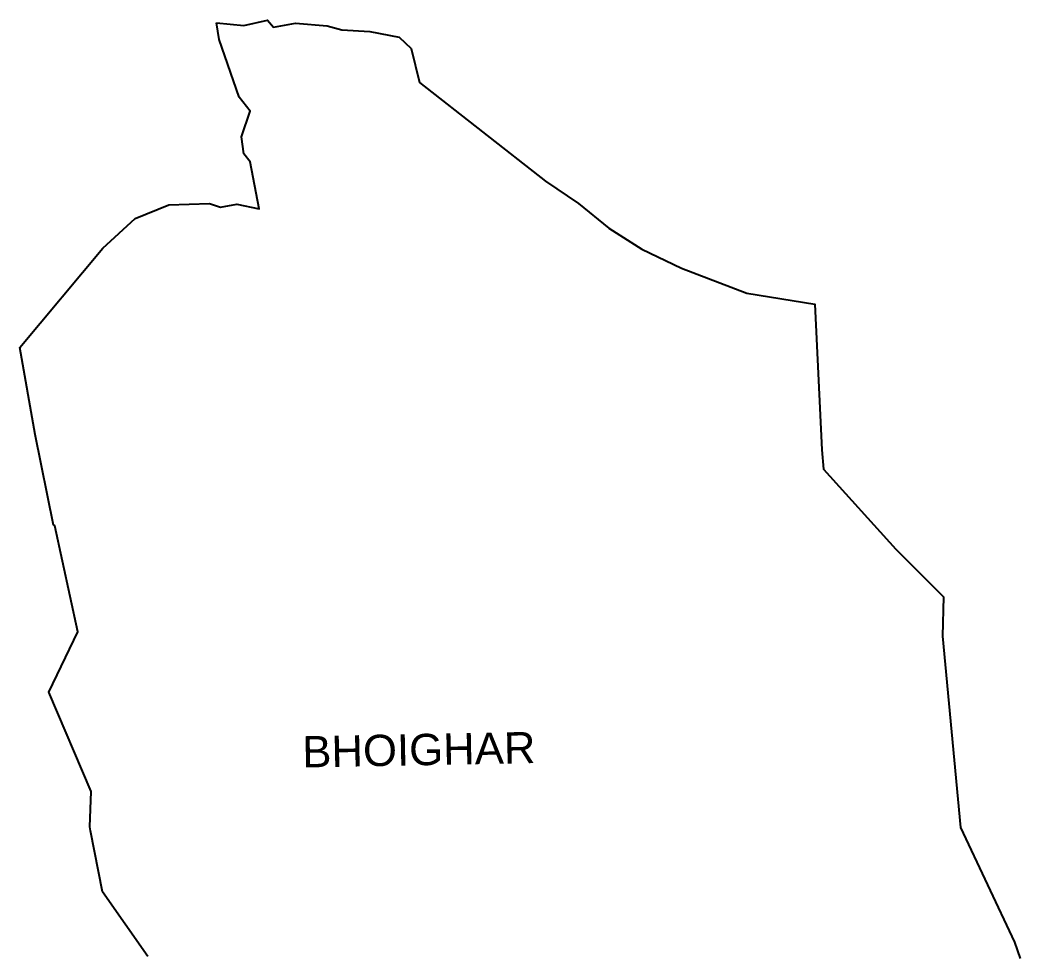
# Model space of a CAD drawing. Header units: feet. Extents: x 277547 to 282835, y 2039155 to 2045702.
# Drawn here: x 279360 to 282835, y 2042448 to 2045686 of the extents above; entities that cross this region are included whole.
import ezdxf

# ---------------------------------------------------------------- set-up
doc = ezdxf.new("R2010")
doc.units = ezdxf.units.FT
doc.header["$MEASUREMENT"] = 0
doc.layers.add('VILLAGE NAME', color=250, linetype='Continuous')

msp = doc.modelspace()

# ---------------------------------------------------------------- linework, layer by layer
at = {"color": 6}
for points in [[(279804.6, 2042432.4), (279647.2, 2042657), (279605.8, 2042869.1), (279603, 2042883.5), (279607, 2043005.8), (279460.1, 2043351.3), (279561.5, 2043561.2), (279480.9, 2043928.5), (279476.7, 2043931.7), (279413.4, 2044246.3), (279360.2, 2044548.7), (279648.2, 2044893), (279760, 2044996.8), (279877.2, 2045043.7), (280018.5, 2045049.1), (280057, 2045036), (280113.6, 2045046.1), (280191.9, 2045030), (280159.9, 2045193.1), (280138.5, 2045221.3), (280129.6, 2045280.1), (280159.8, 2045369.1), (280122, 2045418.2), (280052.1, 2045618.7), (280042.6, 2045675.9)], [(280042.6, 2045675.9), (280137.9, 2045667), (280220.2, 2045686), (280240.9, 2045660.6), (280317.7, 2045675.2), (280427.2, 2045665.5), (280479.1, 2045651.9), (280575.9, 2045645.9), (280677.7, 2045626.4), (280719.9, 2045586.8), (280748.9, 2045468.6), (281186, 2045126.3), (281301, 2045048.3), (281406.4, 2044963.2), (281521.4, 2044890.5), (281659.4, 2044824.4), (281885.8, 2044737), (282122.3, 2044698.7), (282146.4, 2044193.1), (282152.5, 2044125.9), (282403.5, 2043847.9), (282569.2, 2043682.6), (282565.5, 2043545.2), (282628.4, 2042880.6), (282816, 2042482.8), (282835.2, 2042426.1)]]:
    msp.add_lwpolyline(points, dxfattribs=at)

# ---------------------------------------------------------------- texts
at = {"layer": 'VILLAGE NAME', "insert": (280340, 2043197.9), "char_height": 108.748, "attachment_point": 1, "rotation": 1.1028}
msp.add_mtext_dynamic_manual_height_columns('{\\fArial|b0|i0|c0|p34;BHOIGHAR}', width=726.929, gutter_width=543.7, heights=[0], dxfattribs=at)

doc.saveas('drawing.dxf')
